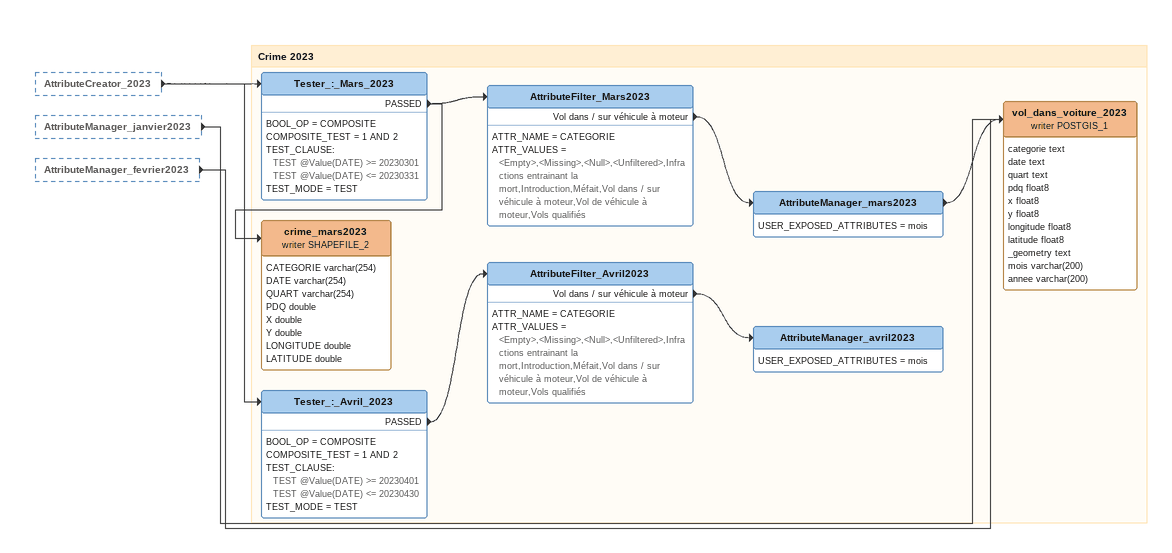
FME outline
AttributeCreator_2023 [outside]
    -> Tester_:_Mars_2023
    -> Tester_:_Avril_2023
AttributeManager_janvier2023 [outside]
    -> vol_dans_voiture_2023 (writer POSTGIS_1)
AttributeManager_fevrier2023 [outside]
    -> vol_dans_voiture_2023 (writer POSTGIS_1)

Bookmark: Crime 2023
Tester_:_Mars_2023
    BOOL_OP = COMPOSITE
    COMPOSITE_TEST = 1 AND 2
    TEST_CLAUSE:
      TEST @Value(DATE) >= 20230301
      TEST @Value(DATE) <= 20230331
    TEST_MODE = TEST
    PASSED -> AttributeFilter_Mars2023
    PASSED -> crime_mars2023 (writer SHAPEFILE_2)
AttributeFilter_Mars2023
    ATTR_NAME = CATEGORIE
    ATTR_VALUES = <Empty>,<Missing>,<Null>,<Unfiltered>,Infractions entrainant la mort,Introduction,Méfait,Vol dans / sur véhicule à moteur,Vol de véhicule à moteur,Vols qualifiés
    Vol dans / sur véhicule à moteur -> AttributeManager_mars2023
AttributeManager_mars2023
    USER_EXPOSED_ATTRIBUTES = mois
    -> vol_dans_voiture_2023 (writer POSTGIS_1)
vol_dans_voiture_2023 (writer POSTGIS_1)
    attributes: categorie text, date text, quart text, pdq float8, x float8, y float8, longitude float8, latitude float8, _geometry text, mois varchar(200), annee varchar(200)
crime_mars2023 (writer SHAPEFILE_2)
    attributes: CATEGORIE varchar(254), DATE varchar(254), QUART varchar(254), PDQ double, X double, Y double, LONGITUDE double, LATITUDE double
Tester_:_Avril_2023
    BOOL_OP = COMPOSITE
    COMPOSITE_TEST = 1 AND 2
    TEST_CLAUSE:
      TEST @Value(DATE) >= 20230401
      TEST @Value(DATE) <= 20230430
    TEST_MODE = TEST
    PASSED -> AttributeFilter_Avril2023
AttributeFilter_Avril2023
    ATTR_NAME = CATEGORIE
    ATTR_VALUES = <Empty>,<Missing>,<Null>,<Unfiltered>,Infractions entrainant la mort,Introduction,Méfait,Vol dans / sur véhicule à moteur,Vol de véhicule à moteur,Vols qualifiés
    Vol dans / sur véhicule à moteur -> AttributeManager_avril2023
AttributeManager_avril2023
    USER_EXPOSED_ATTRIBUTES = mois
